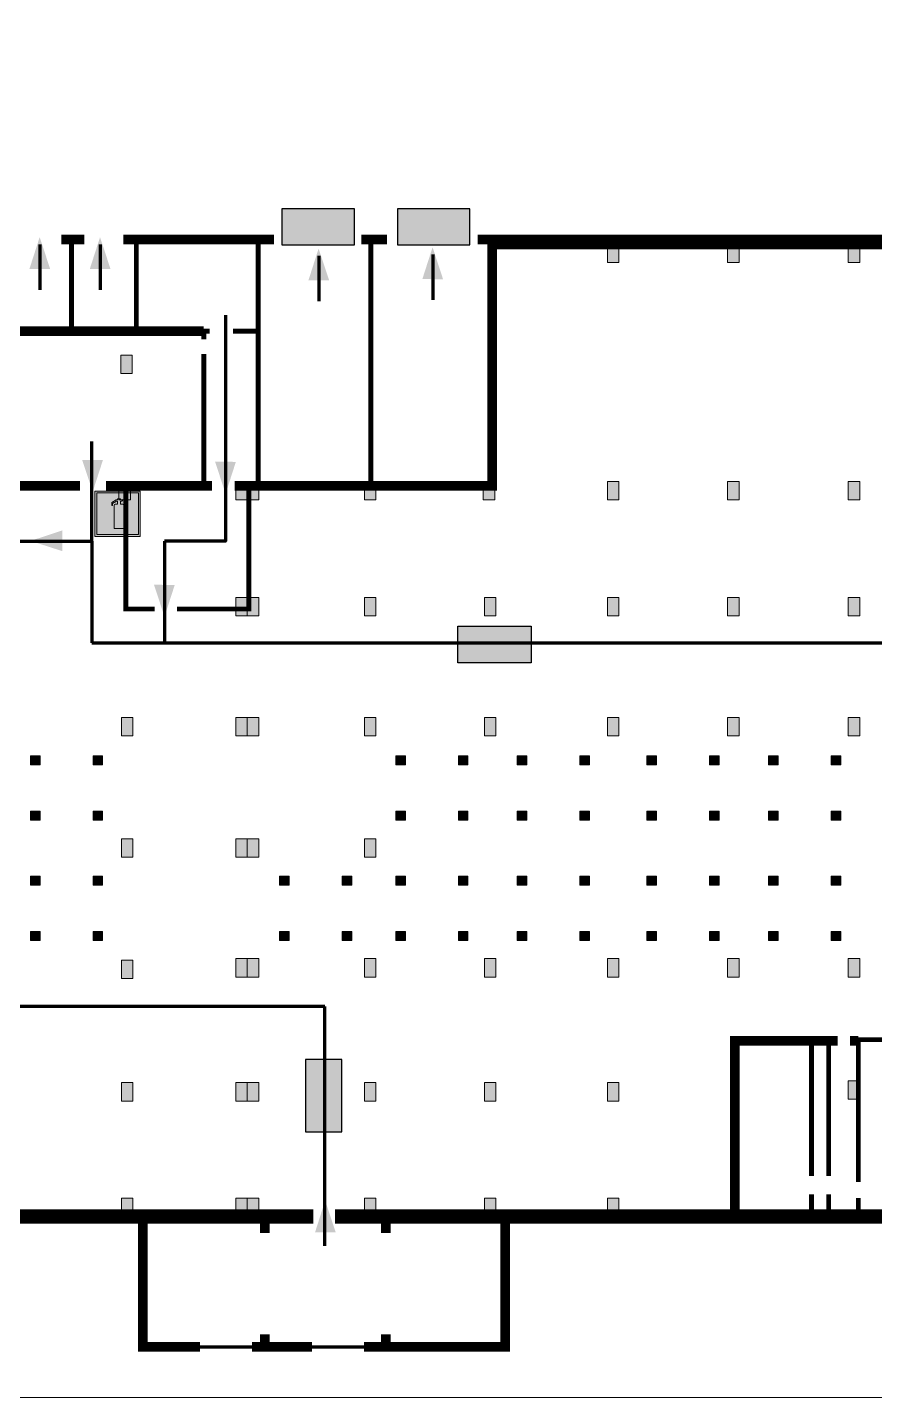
# Model space of a CAD drawing. Header units: millimetres. Extents: x 13810 to 67229, y 12374 to 21950.
# Drawn here: x 35558.1 to 35707.6, y 13701.1 to 13942.9 of the extents above; entities that cross this region are included whole.
import ezdxf

# ---------------------------------------------------------------- set-up
doc = ezdxf.new("R2010")
doc.units = ezdxf.units.MM
doc.layers.add('План_Штампы', color=7, linetype='Continuous')

# ---------------------------------------------------------------- blocks, each defined once
blk = doc.blocks.new('A$C7B4425F7')
at = {"true_color": 0xffffff}
blk.add_hatch(color=7, dxfattribs=at).paths.add_polyline_path([(0, 0), (-16, 0), (-16, -8), (0, -8)])
h = blk.add_hatch(color=126)
h.paths.add_polyline_path([(-0.2, -0.2), (-15.8, -0.2), (-15.8, -7.8), (-0.2, -7.8)])
h.paths.add_polyline_path([(-11.76, -2.03), (-11.76, -3.66), (-11.17, -3.66, -0.568275), (-11.17, -6.18), (-12.58, -6.18), (-12.58, -2.03)], flags=16)
h.paths.add_polyline_path([(-13.33, -4.12, -0.495768), (-13.59, -6.18), (-15.03, -6.18), (-15.03, -2.03), (-13.59, -2.03, -0.487973)], flags=16)
h.paths.add_polyline_path([(-10.25, -2.03), (-9.48, -2.03), (-9.48, -6.18), (-10.25, -6.18)], flags=16)
h.paths.add_polyline_path([(-13.84, -3.69), (-14.24, -3.69), (-14.24, -3.03), (-13.9, -3.03, -0.692621)], flags=0)
h.paths.add_polyline_path([(-9.15, -2.03), (-8.4, -2.03), (-8.04, -3.07), (-7.68, -2.03), (-6.93, -2.03), (-7.64, -4.1), (-6.93, -6.18), (-7.68, -6.18), (-8.04, -5.14), (-8.4, -6.18), (-9.15, -6.18), (-8.44, -4.1)], flags=16)
h.paths.add_polyline_path([(-11.76, -4.46), (-11.42, -4.46, -0.692621), (-11.36, -5.12), (-11.76, -5.12)], flags=0)
h.paths.add_polyline_path([(-13.9, -5.2), (-14.24, -5.2), (-14.24, -4.55), (-13.84, -4.55, -0.708038)], flags=0)
edge = h.paths.add_edge_path(flags=16)
edge.add_ellipse((-5.51, -4.08), major_axis=(0, 2.05), ratio=0.586184, start_angle=0, end_angle=360)
edge = h.paths.add_edge_path(flags=0)
edge.add_ellipse((-5.51, -4.08), major_axis=(0, 1.14), ratio=0.454828, start_angle=0, end_angle=360)
h.paths.add_polyline_path([(-4.13, -4.96, 0.377264), (-3.48, -4.52, 0.0555), (-3.16, -2.03), (-1.66, -2.03), (-1.66, -4.96), (-0.96, -4.96), (-0.96, -7.01), (-1.75, -7.01), (-1.75, -6.18), (-3.3, -6.18), (-3.3, -7.02), (-4.13, -7.02)], flags=16)
h.paths.add_polyline_path([(-2.73, -2.91), (-2.28, -2.91), (-2.28, -4.96), (-3.05, -4.96, 0.079136)], flags=0)
at = {"color": 126}
blk.add_lwpolyline([(-16, -8), (0, -8), (0, 0), (-16, 0)], close=True, dxfattribs=at)
blk = doc.blocks.new('A$C32E8229D')
at = {"true_color": 0xffffff}
blk.add_hatch(color=7, dxfattribs=at).paths.add_polyline_path([(0, 0), (0, -8), (16, -8), (16, 0)])
h = blk.add_hatch(color=126)
h.paths.add_polyline_path([(0.2, -0.2), (15.8, -0.2), (15.8, -7.8), (0.2, -7.8)])
h.paths.add_polyline_path([(13.49, -2.05), (12.08, -2.05), (11.37, -2.63, 0.162397), (11.29, -2.84), (11.29, -3.63), (10.35, -3.63), (10.35, -4.05), (11.68, -4.05), (11.68, -3.48), (12.26, -4.28), (11.29, -5.1), (11.29, -6.78), (11.85, -6.78), (11.85, -5.44), (12.8, -4.64), (12.8, -5.94), (14.46, -5.94), (14.46, -5.39), (13.45, -5.39), (13.45, -3.97), (12.46, -2.59), (13.15, -2.59), (13.69, -3.34), (14.18, -3)], flags=16)
h.paths.add_polyline_path([(10.74, -1.82, 1), (11.8, -1.82, 1)], flags=16)
h.paths.add_polyline_path([(9.39, -3.59), (5.99, -3.59), (6.56, -3.03), (5.91, -3.03), (5.1, -3.83), (5.91, -4.64), (6.56, -4.64), (5.99, -4.09), (9.39, -4.09)], flags=16)
h.paths.add_polyline_path([(4.29, -1.08), (1.72, -1.08), (1.72, -6.6), (4.29, -6.6)], flags=16)
at = {"color": 126}
blk.add_lwpolyline([(16, -8), (0, -8), (0, 0), (16, 0)], close=True, dxfattribs=at)
blk = doc.blocks.new('A$C3AD82952')
at = {"true_color": 0xf5f5ff}
h = blk.add_hatch(color=7, dxfattribs=at)
h.dxf.hatch_style = 1
h.paths.add_polyline_path([(8.21, 8.73, 0.414214), (7.89, 9.05), (7.22, 9.05), (7.22, 9.92), (7.59, 9.92, 1), (7.57, 10.36), (7.22, 10.36), (7.22, 10.6), (6.43, 10.6), (6.43, 10.36), (6.01, 10.36), (4.74, 9.59), (4.74, 8.69), (4.98, 8.73), (4.98, 9.26), (6.12, 9.91), (6.43, 9.91), (6.43, 9.05), (5.76, 9.05, 0.414214), (5.44, 8.73), (5.44, 2.2), (8.21, 2.2)], flags=0)
h.paths.add_polyline_path([(12.8, 12.8), (0, 12.8), (0, 0), (12.8, 0)])
h.paths.add_polyline_path([(0.51, 12.29), (12.29, 12.29), (12.29, 0.51), (0.51, 0.51)], flags=16)
h.paths.add_polyline_path([(4.74, 9.59), (6.01, 10.36), (6.43, 10.36), (6.43, 10.6), (7.22, 10.6), (7.22, 10.36), (7.59, 10.36, -0.94586), (7.59, 9.92), (7.22, 9.92), (7.22, 9.05), (7.89, 9.05, -0.414214), (8.21, 8.73), (8.21, 2.2), (5.44, 2.2), (5.44, 8.73, -0.414214), (5.76, 9.05), (6.43, 9.05), (6.43, 9.91), (6.12, 9.91), (4.98, 9.26), (4.98, 8.73), (4.74, 8.69)], flags=0)
h = blk.add_hatch(color=242)
h.dxf.hatch_style = 1
h.paths.add_polyline_path([(12.29, 12.29), (0.51, 12.29), (0.51, 0.51), (12.29, 0.51)])
h.paths.add_polyline_path([(4.74, 8.69), (4.74, 9.59), (6.01, 10.36), (6.43, 10.36), (6.43, 10.6), (7.22, 10.6), (7.22, 10.36), (7.59, 10.36, -0.94586), (7.59, 9.92), (7.22, 9.92), (7.22, 9.05), (7.89, 9.05, -0.414214), (8.21, 8.73), (8.21, 2.2), (5.44, 2.2), (5.44, 8.73, -0.414214), (5.76, 9.05), (6.43, 9.05), (6.43, 9.91), (6.12, 9.91), (4.98, 9.26), (4.98, 8.73)], flags=16)
h = blk.add_hatch(color=7, dxfattribs=at)
h.dxf.hatch_style = 1
h.paths.add_polyline_path([(8.21, 8.73, 0.414214), (7.89, 9.05), (7.22, 9.05), (7.22, 9.92), (7.59, 9.92, 1), (7.57, 10.36), (7.22, 10.36), (7.22, 10.6), (6.43, 10.6), (6.43, 10.36), (6.01, 10.36), (4.74, 9.59), (4.74, 8.69), (4.98, 8.73), (4.98, 9.26), (6.12, 9.91), (6.43, 9.91), (6.43, 9.05), (5.76, 9.05, 0.414214), (5.44, 8.73), (5.44, 2.2), (8.21, 2.2)])
at = {"color": 242, "lineweight": 5}
for p, q in [((0, 0), (0, 12.8)), ((0, 12.8), (12.8, 12.8)), ((12.8, 0), (12.8, 12.8)), ((6.01, 10.36), (4.74, 9.59)), ((4.74, 9.59), (4.74, 8.69)), ((4.74, 8.69), (4.98, 8.73)), ((4.98, 9.26), (6.12, 9.91)), ((4.98, 8.73), (4.98, 9.26)), ((5.44, 2.2), (5.44, 8.73)), ((5.76, 9.05), (6.43, 9.05)), ((6.01, 10.36), (6.43, 10.36)), ((6.12, 9.91), (6.43, 9.91)), ((7.22, 10.6), (6.43, 10.6)), ((6.43, 10.6), (6.43, 10.36)), ((6.43, 9.91), (6.43, 9.05)), ((7.22, 10.36), (7.22, 10.6)), ((7.59, 10.36), (7.22, 10.36)), ((7.22, 9.05), (7.22, 9.92)), ((7.59, 9.92), (7.22, 9.92)), ((7.89, 9.05), (7.22, 9.05)), ((8.21, 2.2), (8.21, 8.73)), ((0, 0), (12.8, 0)), ((5.44, 2.2), (8.21, 2.2))]:
    blk.add_line(p, q, dxfattribs=at)
blk.add_lwpolyline([(0.51, 12.29), (12.29, 12.29), (12.29, 0.51), (0.51, 0.51)], close=True, dxfattribs=at)
for centre, radius, start, end in [((5.76, 8.73), 0.32, 90, 180), ((7.58, 10.14), 0.223, 273.1875, 86.8125), ((7.89, 8.73), 0.32, 0, 90)]:
    blk.add_arc(centre, radius, start, end, dxfattribs=at)

msp = doc.modelspace()

# ---------------------------------------------------------------- hatches: boundary and pattern name
at = {"lineweight": 0}
h = msp.add_hatch(color=256, dxfattribs=at)
h.dxf.hatch_style = 1
h.paths.add_polyline_path([(35662.49, 13904.64), (35660.47, 13904.64), (35660.47, 13901.4), (35662.49, 13901.4)])
h = msp.add_hatch(color=256, dxfattribs=at)
h.dxf.hatch_style = 1
h.paths.add_polyline_path([(35683.71, 13904.64), (35681.69, 13904.64), (35681.69, 13901.4), (35683.71, 13901.4)])
h = msp.add_hatch(color=256, dxfattribs=at)
h.dxf.hatch_style = 1
h.paths.add_polyline_path([(35705.01, 13904.64), (35702.99, 13904.64), (35702.99, 13901.4), (35705.01, 13901.4)])
h = msp.add_hatch(color=256, dxfattribs=at)
h.dxf.hatch_style = 1
h.paths.add_polyline_path([(35576.59, 13885.04), (35574.57, 13885.04), (35574.57, 13881.8), (35576.59, 13881.8)])
h = msp.add_hatch(color=256, dxfattribs=at)
h.dxf.hatch_style = 1
h.paths.add_polyline_path([(35576.24, 13862.73), (35574.22, 13862.73), (35574.22, 13859.49), (35576.24, 13859.49)])
h = msp.add_hatch(color=256, dxfattribs=at)
h.dxf.hatch_style = 1
h.paths.add_polyline_path([(35596.88, 13862.73), (35594.86, 13862.73), (35594.86, 13859.49), (35596.88, 13859.49)])
h = msp.add_hatch(color=256, dxfattribs=at)
h.dxf.hatch_style = 1
h.paths.add_polyline_path([(35598.9, 13862.73), (35596.88, 13862.73), (35596.88, 13859.49), (35598.9, 13859.49)])
h = msp.add_hatch(color=256, dxfattribs=at)
h.dxf.hatch_style = 1
h.paths.add_polyline_path([(35619.58, 13862.73), (35617.56, 13862.73), (35617.56, 13859.49), (35619.58, 13859.49)])
h = msp.add_hatch(color=256, dxfattribs=at)
h.dxf.hatch_style = 1
h.paths.add_polyline_path([(35640.58, 13862.73), (35638.56, 13862.73), (35638.56, 13859.49), (35640.58, 13859.49)])
h = msp.add_hatch(color=256, dxfattribs=at)
h.dxf.hatch_style = 1
h.paths.add_polyline_path([(35662.49, 13862.73), (35660.47, 13862.73), (35660.47, 13859.49), (35662.49, 13859.49)])
h = msp.add_hatch(color=256, dxfattribs=at)
h.dxf.hatch_style = 1
h.paths.add_polyline_path([(35683.71, 13862.73), (35681.69, 13862.73), (35681.69, 13859.49), (35683.71, 13859.49)])
h = msp.add_hatch(color=256, dxfattribs=at)
h.dxf.hatch_style = 1
h.paths.add_polyline_path([(35705.01, 13862.73), (35702.99, 13862.73), (35702.99, 13859.49), (35705.01, 13859.49)])
h = msp.add_hatch(color=256, dxfattribs=at)
h.dxf.hatch_style = 1
h.paths.add_polyline_path([(35596.88, 13842.3), (35594.86, 13842.3), (35594.86, 13839.06), (35596.88, 13839.06)])
h = msp.add_hatch(color=256, dxfattribs=at)
h.dxf.hatch_style = 1
h.paths.add_polyline_path([(35598.9, 13842.3), (35596.88, 13842.3), (35596.88, 13839.06), (35598.9, 13839.06)])
h = msp.add_hatch(color=256, dxfattribs=at)
h.dxf.hatch_style = 1
h.paths.add_polyline_path([(35619.58, 13842.3), (35617.56, 13842.3), (35617.56, 13839.06), (35619.58, 13839.06)])
h = msp.add_hatch(color=256, dxfattribs=at)
h.dxf.hatch_style = 1
h.paths.add_polyline_path([(35640.77, 13842.3), (35638.75, 13842.3), (35638.75, 13839.06), (35640.77, 13839.06)])
h = msp.add_hatch(color=256, dxfattribs=at)
h.dxf.hatch_style = 1
h.paths.add_polyline_path([(35662.49, 13842.3), (35660.47, 13842.3), (35660.47, 13839.06), (35662.49, 13839.06)])
h = msp.add_hatch(color=256, dxfattribs=at)
h.dxf.hatch_style = 1
h.paths.add_polyline_path([(35683.71, 13842.3), (35681.69, 13842.3), (35681.69, 13839.06), (35683.71, 13839.06)])
h = msp.add_hatch(color=256, dxfattribs=at)
h.dxf.hatch_style = 1
h.paths.add_polyline_path([(35705.01, 13842.3), (35702.99, 13842.3), (35702.99, 13839.06), (35705.01, 13839.06)])
h = msp.add_hatch(color=256, dxfattribs=at)
h.dxf.hatch_style = 1
h.paths.add_polyline_path([(35576.67, 13821.12), (35574.65, 13821.12), (35574.65, 13817.87), (35576.67, 13817.87)])
h = msp.add_hatch(color=256, dxfattribs=at)
h.dxf.hatch_style = 1
h.paths.add_polyline_path([(35596.88, 13821.12), (35594.86, 13821.12), (35594.86, 13817.87), (35596.88, 13817.87)])
h = msp.add_hatch(color=256, dxfattribs=at)
h.dxf.hatch_style = 1
h.paths.add_polyline_path([(35598.9, 13821.12), (35596.88, 13821.12), (35596.88, 13817.87), (35598.9, 13817.87)])
h = msp.add_hatch(color=256, dxfattribs=at)
h.dxf.hatch_style = 1
h.paths.add_polyline_path([(35619.58, 13821.12), (35617.56, 13821.12), (35617.56, 13817.87), (35619.58, 13817.87)])
h = msp.add_hatch(color=256, dxfattribs=at)
h.dxf.hatch_style = 1
h.paths.add_polyline_path([(35640.77, 13821.12), (35638.75, 13821.12), (35638.75, 13817.87), (35640.77, 13817.87)])
h = msp.add_hatch(color=256, dxfattribs=at)
h.dxf.hatch_style = 1
h.paths.add_polyline_path([(35662.49, 13821.12), (35660.47, 13821.12), (35660.47, 13817.87), (35662.49, 13817.87)])
h = msp.add_hatch(color=256, dxfattribs=at)
h.dxf.hatch_style = 1
h.paths.add_polyline_path([(35683.71, 13821.12), (35681.69, 13821.12), (35681.69, 13817.87), (35683.71, 13817.87)])
h = msp.add_hatch(color=256, dxfattribs=at)
h.dxf.hatch_style = 1
h.paths.add_polyline_path([(35705.01, 13821.12), (35702.99, 13821.12), (35702.99, 13817.87), (35705.01, 13817.87)])
h = msp.add_hatch(color=256, dxfattribs=at)
h.dxf.hatch_style = 1
h.paths.add_polyline_path([(35560.31, 13812.74), (35560.31, 13814.33), (35558.6, 13814.33), (35558.6, 13812.74)])
h = msp.add_hatch(color=256, dxfattribs=at)
h.dxf.hatch_style = 1
h.paths.add_polyline_path([(35571.35, 13812.74), (35571.35, 13814.33), (35569.65, 13814.33), (35569.65, 13812.74)])
h = msp.add_hatch(color=256, dxfattribs=at)
h.dxf.hatch_style = 1
h.paths.add_polyline_path([(35624.81, 13812.74), (35624.81, 13814.33), (35623.11, 13814.33), (35623.11, 13812.74)])
h = msp.add_hatch(color=256, dxfattribs=at)
h.dxf.hatch_style = 1
h.paths.add_polyline_path([(35635.85, 13812.74), (35635.85, 13814.33), (35634.15, 13814.33), (35634.15, 13812.74)])
h = msp.add_hatch(color=256, dxfattribs=at)
h.dxf.hatch_style = 1
h.paths.add_polyline_path([(35646.26, 13812.74), (35646.26, 13814.33), (35644.56, 13814.33), (35644.56, 13812.74)])
h = msp.add_hatch(color=256, dxfattribs=at)
h.dxf.hatch_style = 1
h.paths.add_polyline_path([(35657.31, 13812.74), (35657.31, 13814.33), (35655.61, 13814.33), (35655.61, 13812.74)])
h = msp.add_hatch(color=256, dxfattribs=at)
h.dxf.hatch_style = 1
h.paths.add_polyline_path([(35669.15, 13812.74), (35669.15, 13814.33), (35667.45, 13814.33), (35667.45, 13812.74)])
h = msp.add_hatch(color=256, dxfattribs=at)
h.dxf.hatch_style = 1
h.paths.add_polyline_path([(35680.2, 13812.74), (35680.2, 13814.33), (35678.5, 13814.33), (35678.5, 13812.74)])
h = msp.add_hatch(color=256, dxfattribs=at)
h.dxf.hatch_style = 1
h.paths.add_polyline_path([(35690.61, 13812.74), (35690.61, 13814.33), (35688.91, 13814.33), (35688.91, 13812.74)])
h = msp.add_hatch(color=256, dxfattribs=at)
h.dxf.hatch_style = 1
h.paths.add_polyline_path([(35701.65, 13812.74), (35701.65, 13814.33), (35699.95, 13814.33), (35699.95, 13812.74)])
h = msp.add_hatch(color=256, dxfattribs=at)
h.dxf.hatch_style = 1
h.paths.add_polyline_path([(35560.31, 13802.97), (35560.31, 13804.56), (35558.6, 13804.56), (35558.6, 13802.97)])
h = msp.add_hatch(color=256, dxfattribs=at)
h.dxf.hatch_style = 1
h.paths.add_polyline_path([(35571.35, 13802.97), (35571.35, 13804.56), (35569.65, 13804.56), (35569.65, 13802.97)])
h = msp.add_hatch(color=256, dxfattribs=at)
h.dxf.hatch_style = 1
h.paths.add_polyline_path([(35624.81, 13802.97), (35624.81, 13804.56), (35623.11, 13804.56), (35623.11, 13802.97)])
h = msp.add_hatch(color=256, dxfattribs=at)
h.dxf.hatch_style = 1
h.paths.add_polyline_path([(35635.85, 13802.97), (35635.85, 13804.56), (35634.15, 13804.56), (35634.15, 13802.97)])
h = msp.add_hatch(color=256, dxfattribs=at)
h.dxf.hatch_style = 1
h.paths.add_polyline_path([(35646.26, 13802.97), (35646.26, 13804.56), (35644.56, 13804.56), (35644.56, 13802.97)])
h = msp.add_hatch(color=256, dxfattribs=at)
h.dxf.hatch_style = 1
h.paths.add_polyline_path([(35657.31, 13802.97), (35657.31, 13804.56), (35655.61, 13804.56), (35655.61, 13802.97)])
h = msp.add_hatch(color=256, dxfattribs=at)
h.dxf.hatch_style = 1
h.paths.add_polyline_path([(35669.15, 13802.97), (35669.15, 13804.56), (35667.45, 13804.56), (35667.45, 13802.97)])
h = msp.add_hatch(color=256, dxfattribs=at)
h.dxf.hatch_style = 1
h.paths.add_polyline_path([(35680.2, 13802.97), (35680.2, 13804.56), (35678.5, 13804.56), (35678.5, 13802.97)])
h = msp.add_hatch(color=256, dxfattribs=at)
h.dxf.hatch_style = 1
h.paths.add_polyline_path([(35690.61, 13802.97), (35690.61, 13804.56), (35688.91, 13804.56), (35688.91, 13802.97)])
h = msp.add_hatch(color=256, dxfattribs=at)
h.dxf.hatch_style = 1
h.paths.add_polyline_path([(35701.65, 13802.97), (35701.65, 13804.56), (35699.95, 13804.56), (35699.95, 13802.97)])
h = msp.add_hatch(color=256, dxfattribs=at)
h.dxf.hatch_style = 1
h.paths.add_polyline_path([(35576.67, 13799.72), (35574.65, 13799.72), (35574.65, 13796.48), (35576.67, 13796.48)])
h = msp.add_hatch(color=256, dxfattribs=at)
h.dxf.hatch_style = 1
h.paths.add_polyline_path([(35596.88, 13799.72), (35594.86, 13799.72), (35594.86, 13796.48), (35596.88, 13796.48)])
h = msp.add_hatch(color=256, dxfattribs=at)
h.dxf.hatch_style = 1
h.paths.add_polyline_path([(35598.9, 13799.72), (35596.88, 13799.72), (35596.88, 13796.48), (35598.9, 13796.48)])
h = msp.add_hatch(color=256, dxfattribs=at)
h.dxf.hatch_style = 1
h.paths.add_polyline_path([(35619.58, 13799.72), (35617.56, 13799.72), (35617.56, 13796.48), (35619.58, 13796.48)])
h = msp.add_hatch(color=256, dxfattribs=at)
h.dxf.hatch_style = 1
h.paths.add_polyline_path([(35560.31, 13791.54), (35560.31, 13793.13), (35558.6, 13793.13), (35558.6, 13791.54)])
h = msp.add_hatch(color=256, dxfattribs=at)
h.dxf.hatch_style = 1
h.paths.add_polyline_path([(35571.35, 13791.54), (35571.35, 13793.13), (35569.65, 13793.13), (35569.65, 13791.54)])
h = msp.add_hatch(color=256, dxfattribs=at)
h.dxf.hatch_style = 1
h.paths.add_polyline_path([(35604.29, 13791.54), (35604.29, 13793.13), (35602.58, 13793.13), (35602.58, 13791.54)])
h = msp.add_hatch(color=256, dxfattribs=at)
h.dxf.hatch_style = 1
h.paths.add_polyline_path([(35615.33, 13791.54), (35615.33, 13793.13), (35613.63, 13793.13), (35613.63, 13791.54)])
h = msp.add_hatch(color=256, dxfattribs=at)
h.dxf.hatch_style = 1
h.paths.add_polyline_path([(35624.81, 13791.54), (35624.81, 13793.13), (35623.11, 13793.13), (35623.11, 13791.54)])
h = msp.add_hatch(color=256, dxfattribs=at)
h.dxf.hatch_style = 1
h.paths.add_polyline_path([(35635.85, 13791.54), (35635.85, 13793.13), (35634.15, 13793.13), (35634.15, 13791.54)])
h = msp.add_hatch(color=256, dxfattribs=at)
h.dxf.hatch_style = 1
h.paths.add_polyline_path([(35646.26, 13791.54), (35646.26, 13793.13), (35644.56, 13793.13), (35644.56, 13791.54)])
h = msp.add_hatch(color=256, dxfattribs=at)
h.dxf.hatch_style = 1
h.paths.add_polyline_path([(35657.31, 13791.54), (35657.31, 13793.13), (35655.61, 13793.13), (35655.61, 13791.54)])
h = msp.add_hatch(color=256, dxfattribs=at)
h.dxf.hatch_style = 1
h.paths.add_polyline_path([(35669.15, 13791.54), (35669.15, 13793.13), (35667.45, 13793.13), (35667.45, 13791.54)])
h = msp.add_hatch(color=256, dxfattribs=at)
h.dxf.hatch_style = 1
h.paths.add_polyline_path([(35680.2, 13791.54), (35680.2, 13793.13), (35678.5, 13793.13), (35678.5, 13791.54)])
h = msp.add_hatch(color=256, dxfattribs=at)
h.dxf.hatch_style = 1
h.paths.add_polyline_path([(35690.61, 13791.54), (35690.61, 13793.13), (35688.91, 13793.13), (35688.91, 13791.54)])
h = msp.add_hatch(color=256, dxfattribs=at)
h.dxf.hatch_style = 1
h.paths.add_polyline_path([(35701.65, 13791.54), (35701.65, 13793.13), (35699.95, 13793.13), (35699.95, 13791.54)])
h = msp.add_hatch(color=256, dxfattribs=at)
h.dxf.hatch_style = 1
h.paths.add_polyline_path([(35560.31, 13781.77), (35560.31, 13783.36), (35558.6, 13783.36), (35558.6, 13781.77)])
h = msp.add_hatch(color=256, dxfattribs=at)
h.dxf.hatch_style = 1
h.paths.add_polyline_path([(35571.35, 13781.77), (35571.35, 13783.36), (35569.65, 13783.36), (35569.65, 13781.77)])
h = msp.add_hatch(color=256, dxfattribs=at)
h.dxf.hatch_style = 1
h.paths.add_polyline_path([(35604.29, 13781.77), (35604.29, 13783.36), (35602.58, 13783.36), (35602.58, 13781.77)])
h = msp.add_hatch(color=256, dxfattribs=at)
h.dxf.hatch_style = 1
h.paths.add_polyline_path([(35615.33, 13781.77), (35615.33, 13783.36), (35613.63, 13783.36), (35613.63, 13781.77)])
h = msp.add_hatch(color=256, dxfattribs=at)
h.dxf.hatch_style = 1
h.paths.add_polyline_path([(35624.81, 13781.77), (35624.81, 13783.36), (35623.11, 13783.36), (35623.11, 13781.77)])
h = msp.add_hatch(color=256, dxfattribs=at)
h.dxf.hatch_style = 1
h.paths.add_polyline_path([(35635.85, 13781.77), (35635.85, 13783.36), (35634.15, 13783.36), (35634.15, 13781.77)])
h = msp.add_hatch(color=256, dxfattribs=at)
h.dxf.hatch_style = 1
h.paths.add_polyline_path([(35646.26, 13781.77), (35646.26, 13783.36), (35644.56, 13783.36), (35644.56, 13781.77)])
h = msp.add_hatch(color=256, dxfattribs=at)
h.dxf.hatch_style = 1
h.paths.add_polyline_path([(35657.31, 13781.77), (35657.31, 13783.36), (35655.61, 13783.36), (35655.61, 13781.77)])
h = msp.add_hatch(color=256, dxfattribs=at)
h.dxf.hatch_style = 1
h.paths.add_polyline_path([(35669.15, 13781.77), (35669.15, 13783.36), (35667.45, 13783.36), (35667.45, 13781.77)])
h = msp.add_hatch(color=256, dxfattribs=at)
h.dxf.hatch_style = 1
h.paths.add_polyline_path([(35680.2, 13781.77), (35680.2, 13783.36), (35678.5, 13783.36), (35678.5, 13781.77)])
h = msp.add_hatch(color=256, dxfattribs=at)
h.dxf.hatch_style = 1
h.paths.add_polyline_path([(35690.61, 13781.77), (35690.61, 13783.36), (35688.91, 13783.36), (35688.91, 13781.77)])
h = msp.add_hatch(color=256, dxfattribs=at)
h.dxf.hatch_style = 1
h.paths.add_polyline_path([(35701.65, 13781.77), (35701.65, 13783.36), (35699.95, 13783.36), (35699.95, 13781.77)])
h = msp.add_hatch(color=256, dxfattribs=at)
h.dxf.hatch_style = 1
h.paths.add_polyline_path([(35576.67, 13778.27), (35574.65, 13778.27), (35574.65, 13775.02), (35576.67, 13775.02)])
h = msp.add_hatch(color=256, dxfattribs=at)
h.dxf.hatch_style = 1
h.paths.add_polyline_path([(35596.88, 13778.55), (35594.86, 13778.55), (35594.86, 13775.31), (35596.88, 13775.31)])
h = msp.add_hatch(color=256, dxfattribs=at)
h.dxf.hatch_style = 1
h.paths.add_polyline_path([(35598.9, 13778.55), (35596.88, 13778.55), (35596.88, 13775.31), (35598.9, 13775.31)])
h = msp.add_hatch(color=256, dxfattribs=at)
h.dxf.hatch_style = 1
h.paths.add_polyline_path([(35619.58, 13778.55), (35617.56, 13778.55), (35617.56, 13775.31), (35619.58, 13775.31)])
h = msp.add_hatch(color=256, dxfattribs=at)
h.dxf.hatch_style = 1
h.paths.add_polyline_path([(35640.77, 13778.55), (35638.75, 13778.55), (35638.75, 13775.31), (35640.77, 13775.31)])
h = msp.add_hatch(color=256, dxfattribs=at)
h.dxf.hatch_style = 1
h.paths.add_polyline_path([(35662.49, 13778.55), (35660.47, 13778.55), (35660.47, 13775.31), (35662.49, 13775.31)])
h = msp.add_hatch(color=256, dxfattribs=at)
h.dxf.hatch_style = 1
h.paths.add_polyline_path([(35683.71, 13778.55), (35681.69, 13778.55), (35681.69, 13775.31), (35683.71, 13775.31)])
h = msp.add_hatch(color=256, dxfattribs=at)
h.dxf.hatch_style = 1
h.paths.add_polyline_path([(35705.01, 13778.55), (35702.99, 13778.55), (35702.99, 13775.31), (35705.01, 13775.31)])
h = msp.add_hatch(color=256, dxfattribs=at)
h.dxf.hatch_style = 1
h.paths.add_polyline_path([(35576.67, 13756.67), (35574.65, 13756.67), (35574.65, 13753.43), (35576.67, 13753.43)])
h = msp.add_hatch(color=256, dxfattribs=at)
h.dxf.hatch_style = 1
h.paths.add_polyline_path([(35596.88, 13756.67), (35594.86, 13756.67), (35594.86, 13753.43), (35596.88, 13753.43)])
h = msp.add_hatch(color=256, dxfattribs=at)
h.dxf.hatch_style = 1
h.paths.add_polyline_path([(35598.9, 13756.67), (35596.88, 13756.67), (35596.88, 13753.43), (35598.9, 13753.43)])
h = msp.add_hatch(color=256, dxfattribs=at)
h.dxf.hatch_style = 1
h.paths.add_polyline_path([(35619.58, 13756.67), (35617.56, 13756.67), (35617.56, 13753.43), (35619.58, 13753.43)])
h = msp.add_hatch(color=256, dxfattribs=at)
h.dxf.hatch_style = 1
h.paths.add_polyline_path([(35640.77, 13756.67), (35638.75, 13756.67), (35638.75, 13753.43), (35640.77, 13753.43)])
h = msp.add_hatch(color=256, dxfattribs=at)
h.dxf.hatch_style = 1
h.paths.add_polyline_path([(35662.49, 13756.67), (35660.47, 13756.67), (35660.47, 13753.43), (35662.49, 13753.43)])
h = msp.add_hatch(color=256, dxfattribs=at)
h.dxf.hatch_style = 1
h.paths.add_polyline_path([(35705.01, 13756.99), (35702.99, 13756.99), (35702.99, 13753.75), (35705.01, 13753.75)])
h = msp.add_hatch(color=256, dxfattribs=at)
h.dxf.hatch_style = 1
h.paths.add_polyline_path([(35576.67, 13736.29), (35574.65, 13736.29), (35574.65, 13733.05), (35576.67, 13733.05)])
h = msp.add_hatch(color=256, dxfattribs=at)
h.dxf.hatch_style = 1
h.paths.add_polyline_path([(35596.88, 13736.29), (35594.86, 13736.29), (35594.86, 13733.05), (35596.88, 13733.05)])
h = msp.add_hatch(color=256, dxfattribs=at)
h.dxf.hatch_style = 1
h.paths.add_polyline_path([(35598.9, 13736.29), (35596.88, 13736.29), (35596.88, 13733.05), (35598.9, 13733.05)])
h = msp.add_hatch(color=256, dxfattribs=at)
h.dxf.hatch_style = 1
h.paths.add_polyline_path([(35619.58, 13736.29), (35617.56, 13736.29), (35617.56, 13733.05), (35619.58, 13733.05)])
h = msp.add_hatch(color=256, dxfattribs=at)
h.dxf.hatch_style = 1
h.paths.add_polyline_path([(35640.77, 13736.29), (35638.75, 13736.29), (35638.75, 13733.05), (35640.77, 13733.05)])
h = msp.add_hatch(color=256, dxfattribs=at)
h.dxf.hatch_style = 1
h.paths.add_polyline_path([(35662.49, 13736.29), (35660.47, 13736.29), (35660.47, 13733.05), (35662.49, 13733.05)])

# ---------------------------------------------------------------- linework, layer by layer
at = {"color": 126, "lineweight": 0, "true_color": 0x008754}
msp.add_lwpolyline([(35369.76, 14096.09), (35969.76, 14096.09), (35969.76, 13701.09), (35369.76, 13701.09)], close=True, dxfattribs=at)
msp.add_lwpolyline([(35369.76, 14096.09), (35969.76, 14096.09), (35969.76, 13701.09), (35369.76, 13701.09)], close=True, dxfattribs=at)
msp.add_lwpolyline([(35369.76, 14096.09), (35969.76, 14096.09), (35969.76, 13701.09), (35369.76, 13701.09)], close=True, dxfattribs=at)
msp.add_lwpolyline([(35369.76, 14096.09), (35969.76, 14096.09), (35969.76, 13701.09), (35369.76, 13701.09)], close=True, dxfattribs=at)
at = {"lineweight": 0}
for points, const_width in [([(35473.18, 13905.02), (35425.51, 13905.02), (35425.51, 13733.05), (35608.54, 13733.05)], 2.56), ([(35564.05, 13905.45), (35568.11, 13905.45)], 1.71), ([(35565.84, 13905.45), (35565.84, 13889.28)], 0.855), ([(35575.02, 13905.45), (35601.62, 13905.45)], 1.71), ([(35577.3, 13905.45), (35577.3, 13889.28)], 0.855), ([(35594.63, 13861.99), (35640.12, 13861.99), (35640.12, 13905.02)], 1.71), ([(35598.81, 13905.45), (35598.81, 13861.99)], 0.855), ([(35617.03, 13905.45), (35621.58, 13905.45)], 1.71), ([(35618.7, 13905.45), (35618.7, 13861.99)], 0.855), ([(35637.54, 13905.45), (35640.12, 13905.45)], 1.71), ([(35640.12, 13905.02), (35760.47, 13905.02)], 2.56), ([(35530.63, 13889.28), (35589.2, 13889.28)], 1.71), ([(35589.2, 13889.28), (35590.27, 13889.28)], 0.855), ([(35589.2, 13889.28), (35589.2, 13887.86)], 0.855), ([(35594.34, 13889.28), (35598.81, 13889.28)], 0.855), ([(35589.2, 13885.26), (35589.2, 13861.99)], 0.855), ([(35539.07, 13861.99), (35567.36, 13861.99)], 1.71), ([(35571.92, 13861.99), (35590.68, 13861.99)], 1.71), ([(35575.45, 13861.99), (35575.45, 13840.26), (35580.54, 13840.26)], 0.855), ([(35584.49, 13840.26), (35597.17, 13840.26), (35597.17, 13861.99)], 0.855), ([(35682.94, 13733.05), (35682.94, 13764.06), (35701.1, 13764.06)], 1.71), ([(35696.5, 13740.2), (35696.5, 13764.06)], 0.855), ([(35699.54, 13740.2), (35699.54, 13764.06)], 0.855), ([(35703.3, 13764.06), (35704.76, 13764.06)], 1.71), ([(35704.76, 13764.26), (35716.5, 13764.26)], 0.855), ([(35704.76, 13764.06), (35704.76, 13739.15)], 0.855), ([(35696.5, 13736.96), (35696.5, 13733.05)], 0.855), ([(35699.54, 13733.05), (35699.54, 13736.96)], 0.855), ([(35704.76, 13736.33), (35704.76, 13733.05)], 0.855), ([(35578.43, 13733.05), (35578.43, 13710.04), (35588.56, 13710.04)], 1.71), ([(35599.97, 13730.14), (35599.97, 13733.05)], 1.71), ([(35612.35, 13733.05), (35770.26, 13733.05)], 2.56), ([(35617.48, 13710.04), (35642.4, 13710.04), (35642.4, 13733.05)], 1.71), ([(35621.35, 13730.14), (35621.35, 13733.05)], 1.71), ([(35599.97, 13712.23), (35599.97, 13710.04)], 1.71), ([(35621.35, 13712.23), (35621.35, 13710.04)], 1.71), ([(35597.72, 13710.04), (35608.32, 13710.04)], 1.71)]:
    msp.add_lwpolyline(points, dxfattribs=dict(at, const_width=const_width))
at = {"color": 126, "lineweight": 100, "true_color": 0x008754}
for points in [[(35560.28, 13904.58), (35560.28, 13896.57)], [(35570.93, 13904.58), (35570.93, 13896.57)], [(35609.53, 13902.57), (35609.53, 13894.56)], [(35629.65, 13902.79), (35629.65, 13894.78)], [(35593.01, 13892.1), (35593.01, 13852.25), (35582.25, 13852.25)], [(35569.45, 13834.28), (35755.9, 13834.28), (35755.9, 13878.16)], [(35537.72, 13852.25), (35569.45, 13852.25), (35569.45, 13869.8)], [(35569.45, 13852.25), (35569.45, 13834.28)], [(35582.25, 13852.25), (35582.25, 13834.28)], [(35610.58, 13770.13), (35478.4, 13770.13)], [(35610.58, 13727.86), (35610.58, 13770.13)]]:
    msp.add_lwpolyline(points, dxfattribs=at)
at = {"lineweight": 0}
for points in [[(35662.49, 13901.4), (35660.47, 13901.4), (35660.47, 13904.64), (35662.49, 13904.64), (35662.49, 13901.4)], [(35683.71, 13901.4), (35681.69, 13901.4), (35681.69, 13904.64), (35683.71, 13904.64), (35683.71, 13901.4)], [(35705.01, 13901.4), (35702.99, 13901.4), (35702.99, 13904.64), (35705.01, 13904.64), (35705.01, 13901.4)], [(35576.59, 13881.8), (35574.57, 13881.8), (35574.57, 13885.04), (35576.59, 13885.04), (35576.59, 13881.8)], [(35576.24, 13859.49), (35574.22, 13859.49), (35574.22, 13862.73), (35576.24, 13862.73), (35576.24, 13859.49)], [(35596.88, 13859.49), (35594.86, 13859.49), (35594.86, 13862.73), (35596.88, 13862.73), (35596.88, 13859.49)], [(35598.9, 13859.49), (35596.88, 13859.49), (35596.88, 13862.73), (35598.9, 13862.73), (35598.9, 13859.49)], [(35619.58, 13859.49), (35617.56, 13859.49), (35617.56, 13862.73), (35619.58, 13862.73), (35619.58, 13859.49)], [(35640.58, 13859.49), (35638.56, 13859.49), (35638.56, 13862.73), (35640.58, 13862.73), (35640.58, 13859.49)], [(35662.49, 13859.49), (35660.47, 13859.49), (35660.47, 13862.73), (35662.49, 13862.73), (35662.49, 13859.49)], [(35683.71, 13859.49), (35681.69, 13859.49), (35681.69, 13862.73), (35683.71, 13862.73), (35683.71, 13859.49)], [(35705.01, 13859.49), (35702.99, 13859.49), (35702.99, 13862.73), (35705.01, 13862.73), (35705.01, 13859.49)], [(35596.88, 13839.06), (35594.86, 13839.06), (35594.86, 13842.3), (35596.88, 13842.3), (35596.88, 13839.06)], [(35598.9, 13839.06), (35596.88, 13839.06), (35596.88, 13842.3), (35598.9, 13842.3), (35598.9, 13839.06)], [(35619.58, 13839.06), (35617.56, 13839.06), (35617.56, 13842.3), (35619.58, 13842.3), (35619.58, 13839.06)], [(35640.77, 13839.06), (35638.75, 13839.06), (35638.75, 13842.3), (35640.77, 13842.3), (35640.77, 13839.06)], [(35662.49, 13839.06), (35660.47, 13839.06), (35660.47, 13842.3), (35662.49, 13842.3), (35662.49, 13839.06)], [(35683.71, 13839.06), (35681.69, 13839.06), (35681.69, 13842.3), (35683.71, 13842.3), (35683.71, 13839.06)], [(35705.01, 13839.06), (35702.99, 13839.06), (35702.99, 13842.3), (35705.01, 13842.3), (35705.01, 13839.06)], [(35576.67, 13817.87), (35574.65, 13817.87), (35574.65, 13821.12), (35576.67, 13821.12), (35576.67, 13817.87)], [(35596.88, 13817.87), (35594.86, 13817.87), (35594.86, 13821.12), (35596.88, 13821.12), (35596.88, 13817.87)], [(35598.9, 13817.87), (35596.88, 13817.87), (35596.88, 13821.12), (35598.9, 13821.12), (35598.9, 13817.87)], [(35619.58, 13817.87), (35617.56, 13817.87), (35617.56, 13821.12), (35619.58, 13821.12), (35619.58, 13817.87)], [(35640.77, 13817.87), (35638.75, 13817.87), (35638.75, 13821.12), (35640.77, 13821.12), (35640.77, 13817.87)], [(35662.49, 13817.87), (35660.47, 13817.87), (35660.47, 13821.12), (35662.49, 13821.12), (35662.49, 13817.87)], [(35683.71, 13817.87), (35681.69, 13817.87), (35681.69, 13821.12), (35683.71, 13821.12), (35683.71, 13817.87)], [(35705.01, 13817.87), (35702.99, 13817.87), (35702.99, 13821.12), (35705.01, 13821.12), (35705.01, 13817.87)], [(35558.6, 13812.74), (35560.31, 13812.74), (35560.31, 13814.33), (35558.6, 13814.33), (35558.6, 13812.74)], [(35569.65, 13812.74), (35571.35, 13812.74), (35571.35, 13814.33), (35569.65, 13814.33), (35569.65, 13812.74)], [(35623.11, 13812.74), (35624.81, 13812.74), (35624.81, 13814.33), (35623.11, 13814.33), (35623.11, 13812.74)], [(35634.15, 13812.74), (35635.85, 13812.74), (35635.85, 13814.33), (35634.15, 13814.33), (35634.15, 13812.74)], [(35644.56, 13812.74), (35646.26, 13812.74), (35646.26, 13814.33), (35644.56, 13814.33), (35644.56, 13812.74)], [(35655.61, 13812.74), (35657.31, 13812.74), (35657.31, 13814.33), (35655.61, 13814.33), (35655.61, 13812.74)], [(35667.45, 13812.74), (35669.15, 13812.74), (35669.15, 13814.33), (35667.45, 13814.33), (35667.45, 13812.74)], [(35678.5, 13812.74), (35680.2, 13812.74), (35680.2, 13814.33), (35678.5, 13814.33), (35678.5, 13812.74)], [(35688.91, 13812.74), (35690.61, 13812.74), (35690.61, 13814.33), (35688.91, 13814.33), (35688.91, 13812.74)], [(35699.95, 13812.74), (35701.65, 13812.74), (35701.65, 13814.33), (35699.95, 13814.33), (35699.95, 13812.74)], [(35558.6, 13802.97), (35560.31, 13802.97), (35560.31, 13804.56), (35558.6, 13804.56), (35558.6, 13802.97)], [(35569.65, 13802.97), (35571.35, 13802.97), (35571.35, 13804.56), (35569.65, 13804.56), (35569.65, 13802.97)], [(35623.11, 13802.97), (35624.81, 13802.97), (35624.81, 13804.56), (35623.11, 13804.56), (35623.11, 13802.97)], [(35634.15, 13802.97), (35635.85, 13802.97), (35635.85, 13804.56), (35634.15, 13804.56), (35634.15, 13802.97)], [(35644.56, 13802.97), (35646.26, 13802.97), (35646.26, 13804.56), (35644.56, 13804.56), (35644.56, 13802.97)], [(35655.61, 13802.97), (35657.31, 13802.97), (35657.31, 13804.56), (35655.61, 13804.56), (35655.61, 13802.97)], [(35667.45, 13802.97), (35669.15, 13802.97), (35669.15, 13804.56), (35667.45, 13804.56), (35667.45, 13802.97)], [(35678.5, 13802.97), (35680.2, 13802.97), (35680.2, 13804.56), (35678.5, 13804.56), (35678.5, 13802.97)], [(35688.91, 13802.97), (35690.61, 13802.97), (35690.61, 13804.56), (35688.91, 13804.56), (35688.91, 13802.97)], [(35699.95, 13802.97), (35701.65, 13802.97), (35701.65, 13804.56), (35699.95, 13804.56), (35699.95, 13802.97)], [(35576.67, 13796.48), (35574.65, 13796.48), (35574.65, 13799.72), (35576.67, 13799.72), (35576.67, 13796.48)], [(35596.88, 13796.48), (35594.86, 13796.48), (35594.86, 13799.72), (35596.88, 13799.72), (35596.88, 13796.48)], [(35598.9, 13796.48), (35596.88, 13796.48), (35596.88, 13799.72), (35598.9, 13799.72), (35598.9, 13796.48)], [(35619.58, 13796.48), (35617.56, 13796.48), (35617.56, 13799.72), (35619.58, 13799.72), (35619.58, 13796.48)], [(35558.6, 13791.54), (35560.31, 13791.54), (35560.31, 13793.13), (35558.6, 13793.13), (35558.6, 13791.54)], [(35569.65, 13791.54), (35571.35, 13791.54), (35571.35, 13793.13), (35569.65, 13793.13), (35569.65, 13791.54)], [(35602.58, 13791.54), (35604.29, 13791.54), (35604.29, 13793.13), (35602.58, 13793.13), (35602.58, 13791.54)], [(35613.63, 13791.54), (35615.33, 13791.54), (35615.33, 13793.13), (35613.63, 13793.13), (35613.63, 13791.54)], [(35623.11, 13791.54), (35624.81, 13791.54), (35624.81, 13793.13), (35623.11, 13793.13), (35623.11, 13791.54)], [(35634.15, 13791.54), (35635.85, 13791.54), (35635.85, 13793.13), (35634.15, 13793.13), (35634.15, 13791.54)], [(35644.56, 13791.54), (35646.26, 13791.54), (35646.26, 13793.13), (35644.56, 13793.13), (35644.56, 13791.54)], [(35655.61, 13791.54), (35657.31, 13791.54), (35657.31, 13793.13), (35655.61, 13793.13), (35655.61, 13791.54)], [(35667.45, 13791.54), (35669.15, 13791.54), (35669.15, 13793.13), (35667.45, 13793.13), (35667.45, 13791.54)], [(35678.5, 13791.54), (35680.2, 13791.54), (35680.2, 13793.13), (35678.5, 13793.13), (35678.5, 13791.54)], [(35688.91, 13791.54), (35690.61, 13791.54), (35690.61, 13793.13), (35688.91, 13793.13), (35688.91, 13791.54)], [(35699.95, 13791.54), (35701.65, 13791.54), (35701.65, 13793.13), (35699.95, 13793.13), (35699.95, 13791.54)], [(35558.6, 13781.77), (35560.31, 13781.77), (35560.31, 13783.36), (35558.6, 13783.36), (35558.6, 13781.77)], [(35569.65, 13781.77), (35571.35, 13781.77), (35571.35, 13783.36), (35569.65, 13783.36), (35569.65, 13781.77)], [(35602.58, 13781.77), (35604.29, 13781.77), (35604.29, 13783.36), (35602.58, 13783.36), (35602.58, 13781.77)], [(35613.63, 13781.77), (35615.33, 13781.77), (35615.33, 13783.36), (35613.63, 13783.36), (35613.63, 13781.77)], [(35623.11, 13781.77), (35624.81, 13781.77), (35624.81, 13783.36), (35623.11, 13783.36), (35623.11, 13781.77)], [(35634.15, 13781.77), (35635.85, 13781.77), (35635.85, 13783.36), (35634.15, 13783.36), (35634.15, 13781.77)], [(35644.56, 13781.77), (35646.26, 13781.77), (35646.26, 13783.36), (35644.56, 13783.36), (35644.56, 13781.77)], [(35655.61, 13781.77), (35657.31, 13781.77), (35657.31, 13783.36), (35655.61, 13783.36), (35655.61, 13781.77)], [(35667.45, 13781.77), (35669.15, 13781.77), (35669.15, 13783.36), (35667.45, 13783.36), (35667.45, 13781.77)], [(35678.5, 13781.77), (35680.2, 13781.77), (35680.2, 13783.36), (35678.5, 13783.36), (35678.5, 13781.77)], [(35688.91, 13781.77), (35690.61, 13781.77), (35690.61, 13783.36), (35688.91, 13783.36), (35688.91, 13781.77)], [(35699.95, 13781.77), (35701.65, 13781.77), (35701.65, 13783.36), (35699.95, 13783.36), (35699.95, 13781.77)], [(35576.67, 13775.02), (35574.65, 13775.02), (35574.65, 13778.27), (35576.67, 13778.27), (35576.67, 13775.02)], [(35596.88, 13775.31), (35594.86, 13775.31), (35594.86, 13778.55), (35596.88, 13778.55), (35596.88, 13775.31)], [(35598.9, 13775.31), (35596.88, 13775.31), (35596.88, 13778.55), (35598.9, 13778.55), (35598.9, 13775.31)], [(35619.58, 13775.31), (35617.56, 13775.31), (35617.56, 13778.55), (35619.58, 13778.55), (35619.58, 13775.31)], [(35640.77, 13775.31), (35638.75, 13775.31), (35638.75, 13778.55), (35640.77, 13778.55), (35640.77, 13775.31)], [(35662.49, 13775.31), (35660.47, 13775.31), (35660.47, 13778.55), (35662.49, 13778.55), (35662.49, 13775.31)], [(35683.71, 13775.31), (35681.69, 13775.31), (35681.69, 13778.55), (35683.71, 13778.55), (35683.71, 13775.31)], [(35705.01, 13775.31), (35702.99, 13775.31), (35702.99, 13778.55), (35705.01, 13778.55), (35705.01, 13775.31)], [(35576.67, 13753.43), (35574.65, 13753.43), (35574.65, 13756.67), (35576.67, 13756.67), (35576.67, 13753.43)], [(35596.88, 13753.43), (35594.86, 13753.43), (35594.86, 13756.67), (35596.88, 13756.67), (35596.88, 13753.43)], [(35598.9, 13753.43), (35596.88, 13753.43), (35596.88, 13756.67), (35598.9, 13756.67), (35598.9, 13753.43)], [(35619.58, 13753.43), (35617.56, 13753.43), (35617.56, 13756.67), (35619.58, 13756.67), (35619.58, 13753.43)], [(35640.77, 13753.43), (35638.75, 13753.43), (35638.75, 13756.67), (35640.77, 13756.67), (35640.77, 13753.43)], [(35662.49, 13753.43), (35660.47, 13753.43), (35660.47, 13756.67), (35662.49, 13756.67), (35662.49, 13753.43)], [(35705.01, 13753.75), (35702.99, 13753.75), (35702.99, 13756.99), (35705.01, 13756.99), (35705.01, 13753.75)], [(35576.67, 13733.05), (35574.65, 13733.05), (35574.65, 13736.29), (35576.67, 13736.29), (35576.67, 13733.05)], [(35596.88, 13733.05), (35594.86, 13733.05), (35594.86, 13736.29), (35596.88, 13736.29), (35596.88, 13733.05)], [(35598.9, 13733.05), (35596.88, 13733.05), (35596.88, 13736.29), (35598.9, 13736.29), (35598.9, 13733.05)], [(35619.58, 13733.05), (35617.56, 13733.05), (35617.56, 13736.29), (35619.58, 13736.29), (35619.58, 13733.05)], [(35640.77, 13733.05), (35638.75, 13733.05), (35638.75, 13736.29), (35640.77, 13736.29), (35640.77, 13733.05)], [(35662.49, 13733.05), (35660.47, 13733.05), (35660.47, 13736.29), (35662.49, 13736.29), (35662.49, 13733.05)]]:
    msp.add_lwpolyline(points, dxfattribs=at)
at = {"lineweight": 100}
msp.add_lwpolyline([(35588.56, 13710.04), (35623.76, 13710.04)], dxfattribs=at)
at = {"layer": 'План_Штампы', "color": 126, "true_color": 0x008754}
for points in [[(35562.09, 13900.24), (35558.42, 13900.25), (35560.23, 13905.87)], [(35572.74, 13900.24), (35569.08, 13900.25), (35570.89, 13905.87)], [(35611.34, 13898.23), (35607.68, 13898.24), (35609.48, 13903.86)], [(35631.45, 13898.45), (35627.79, 13898.46), (35629.6, 13904.08)], [(35567.74, 13866.55), (35571.4, 13866.55), (35569.59, 13860.93)], [(35591.2, 13866.23), (35594.87, 13866.22), (35593.06, 13860.6)], [(35564.25, 13854.12), (35564.24, 13850.46), (35558.62, 13852.27)], [(35580.42, 13844.52), (35584.08, 13844.51), (35582.27, 13838.89)], [(35612.5, 13730.23), (35608.84, 13730.23), (35610.64, 13735.85)]]:
    msp.add_solid(points, dxfattribs=at)

# ---------------------------------------------------------------- block references
at = {"xscale": 0.625, "yscale": 0.625, "zscale": 0.625}
msp.add_blockref('A$C3AD82952', (35569.98, 13853.07), dxfattribs=at)
at = {"layer": 'План_Штампы', "xscale": 0.8, "yscale": 0.8, "zscale": 0.8}
for p in [(35615.81, 13910.89), (35636.18, 13910.89)]:
    msp.add_blockref('A$C7B4425F7', p, dxfattribs=at)
at = {"layer": 'План_Штампы', "color": 126, "true_color": 0x008754}
for p, xscale, yscale, zscale, rotation in [((35634.03, 13837.25), 0.8100087101568005, 0.8100087101568005, 0.8100087101568005, 359.9978653237144), ((35607.15, 13760.77), -0.8, 0.8, 0.8, 90)]:
    msp.add_blockref('A$C32E8229D', p, dxfattribs=dict(at, xscale=xscale, yscale=yscale, zscale=zscale, rotation=rotation))

doc.saveas('drawing.dxf')
